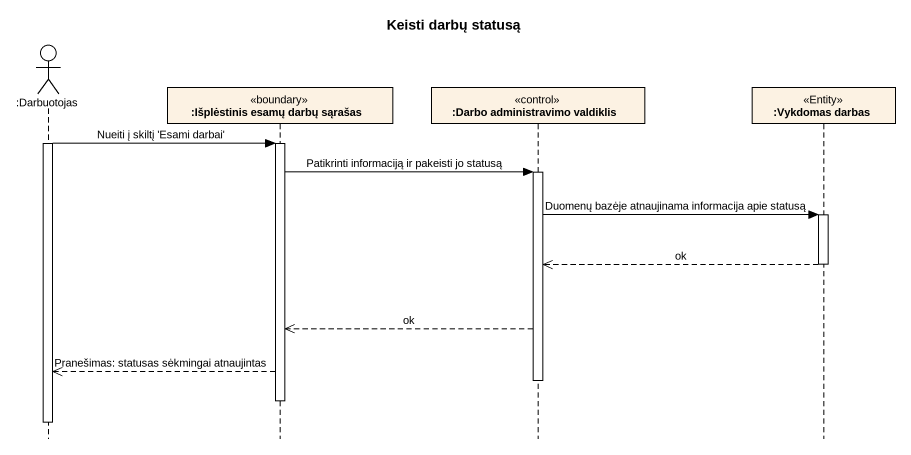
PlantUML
@startuml
title Keisti darbų statusą
hide footbox
actor ":Darbuotojas" as Darbuotojas
participant ":Išplėstinis esamų darbų sąrašas" as Išplėstinis_esamų_darbų <<boundary>>
participant ":Darbo administravimo valdiklis" as Darbo_administravimo <<control>>
participant ":Vykdomas darbas" as Vykdomas_darbas <<Entity>>

activate Darbuotojas
Darbuotojas -> Išplėstinis_esamų_darbų : Nueiti į skiltį 'Esami darbai'
activate Išplėstinis_esamų_darbų
Išplėstinis_esamų_darbų -> Darbo_administravimo : Patikrinti informaciją ir pakeisti jo statusą
activate Darbo_administravimo
Darbo_administravimo -> Vykdomas_darbas : Duomenų bazėje atnaujinama informacija apie statusą
activate Vykdomas_darbas
Vykdomas_darbas -->> Darbo_administravimo : ok
deactivate Vykdomas_darbas
Darbo_administravimo -->> Išplėstinis_esamų_darbų : ok
Išplėstinis_esamų_darbų -->> Darbuotojas : Pranešimas: statusas sėkmingai atnaujintas
deactivate Darbo_administravimo
deactivate Išplėstinis_esamų_darbų
deactivate Darbuotojas
@enduml
